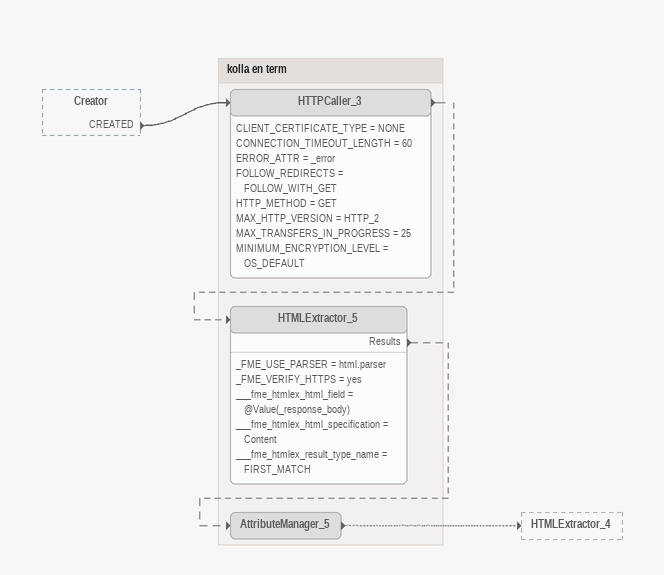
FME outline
Creator [outside]
    CREATED -> HTTPCaller_3

Bookmark: kolla en term
HTTPCaller_3 [off]
    CLIENT_CERTIFICATE_TYPE = NONE
    CONNECTION_TIMEOUT_LENGTH = 60
    ERROR_ATTR = _error
    FOLLOW_REDIRECTS = FOLLOW_WITH_GET
    HTTP_METHOD = GET
    MAX_HTTP_VERSION = HTTP_2
    MAX_TRANSFERS_IN_PROGRESS = 25
    MINIMUM_ENCRYPTION_LEVEL = OS_DEFAULT
    -> HTMLExtractor_5 [off]
HTMLExtractor_5 [off]
    _FME_USE_PARSER = html.parser
    _FME_VERIFY_HTTPS = yes
    ___fme_htmlex_html_field = @Value(_response_body)
    ___fme_htmlex_html_specification = Content
    ___fme_htmlex_result_type_name = FIRST_MATCH
    Results -> AttributeManager_5 [off]
AttributeManager_5 [off]
    -> HTMLExtractor_4 [off]
